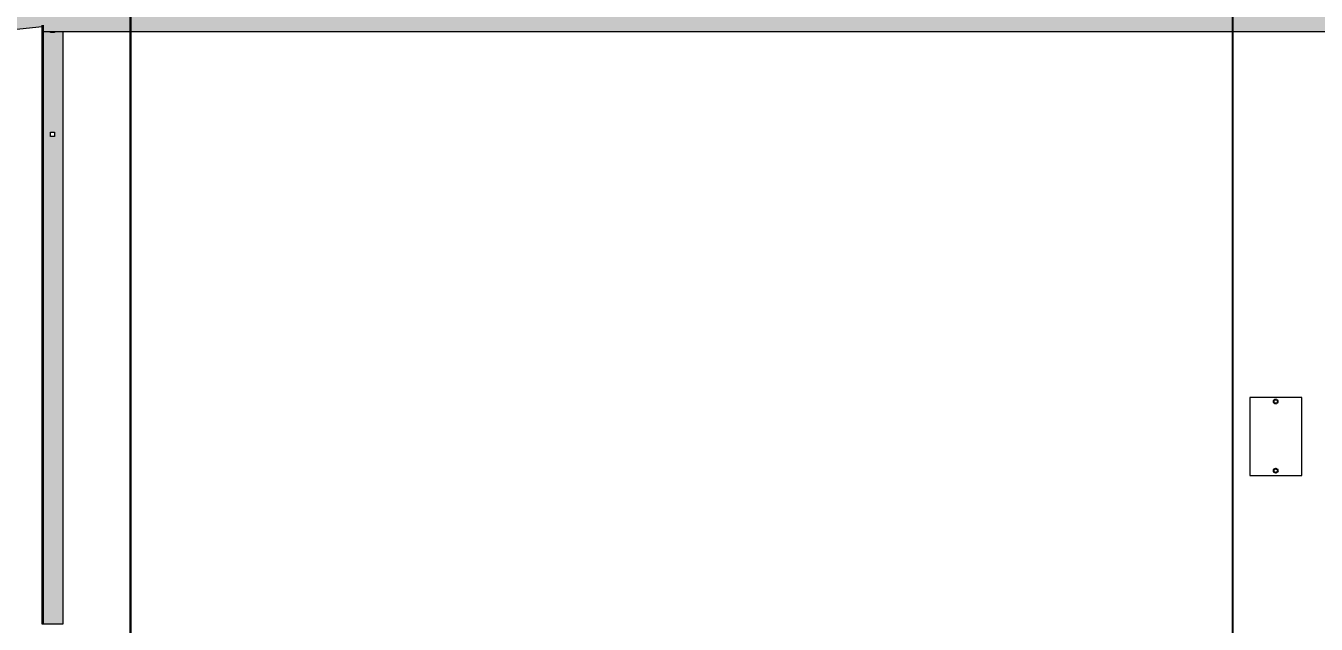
# Model space of a CAD drawing. Header units: millimetres. Extents: x 0 to 1680, y 0 to 594.
# Drawn here: x 933.2 to 982.83, y 303.11 to 326.13 of the extents above; entities that cross this region are included whole.
import ezdxf

# ---------------------------------------------------------------- set-up
doc = ezdxf.new("R2010")
doc.units = ezdxf.units.MM
for name, pattern in [('K5LT32803', [0]), ('K5LT_BASIC', [0]), ('K5LT_THIN', [0])]:
    doc.linetypes.add(name, pattern=pattern)
doc.layers.add('Системный слой', color=7, linetype='Continuous')
doc.styles.add('KDIMTEXTSTYLE', font='GOST_AU.SHX', dxfattribs={"width": 0.96, "oblique": 15, "height": 5})
doc.dimstyles.new('KDIMSTYLE (0.02)', dxfattribs={"dimtxt": 5, "dimasz": 1, "dimexe": 2, "dimexo": 0, "dimgap": 1, "dimtad": 1, "dimlfac": 50, "dimtxsty": 'KDIMTEXTSTYLE', "dimsah": 1, "dimcen": 0, "dimdle": 1, "dimadec": 0, "dimazin": 0, "dimtfac": 0.667, "dimtmove": 0, "dimatfit": 3, "dimfxl": 0, "dimtvp": 1, "dimtolj": 1, "dimtzin": 0, "dimarcsym": 0})

# ---------------------------------------------------------------- blocks, each defined once
blk = doc.blocks.new('U42')
at = {"layer": 'Системный слой', "color": 150, "linetype": 'K5LT_BASIC', "lineweight": 25, "true_color": 0x0080ff}
blk.add_line((937.225, 338.798), (937.225, 278.998), dxfattribs=at)
blk = doc.blocks.new('U44')
at = {"layer": 'Системный слой', "color": 150, "linetype": 'K5LT_BASIC', "lineweight": 25, "true_color": 0x0080ff}
blk.add_line((979.625, 278.998), (979.625, 338.798), dxfattribs=at)
blk = doc.blocks.new('U852')
at = {"layer": 'Системный слой', "true_color": 0xa0a0a0}
h = blk.add_hatch(color=253, dxfattribs=at)
h.paths.add_polyline_path([(933.939, 327.015), (934.627, 327.087), (934.621, 327.147), (933.933, 327.074), (933.876, 327.053), (933.836, 327.005), (933.825, 326.955), (933.825, 326.155), (933.885, 326.155), (933.885, 326.239), (933.885, 326.949), (933.885, 326.955), (933.901, 326.995)])
h.paths.add_polyline_path([(934.641, 327.068), (933.93, 326.994), (933.885, 326.949), (933.885, 326.239), (933.885, 326.155), (933.885, 325.893), (1031.765, 325.893), (1031.765, 326.155), (1031.765, 326.239), (1031.765, 326.944), (1031.726, 326.993), (1031.01, 327.068), (1031.018, 327.148), (982.834, 328.686), (982.825, 328.607), (982.817, 328.686), (934.633, 327.148)])
h.paths.add_polyline_path([(933.825, 326.155), (933.825, 326.955), (933.841, 327.014), (933.884, 327.058), (933.933, 327.074), (931.23, 326.79), (931.234, 326.751), (931.299, 326.134), (931.628, 325.867), (933.825, 326.098)])
h.paths.add_polyline_path([(933.825, 326.098), (933.825, 303.115), (933.885, 303.115), (933.885, 326.155), (933.825, 326.155)])
h.paths.add_polyline_path([(934.305, 325.875), (934.145, 325.875), (934.145, 325.893), (933.885, 325.893), (933.885, 303.115), (933.945, 303.115), (934.625, 303.115), (934.625, 325.893), (934.305, 325.893)])
h.paths.add_polyline_path([(934.145, 322.035), (934.305, 322.035), (934.305, 321.875), (934.145, 321.875)])
h.paths.add_polyline_path([(934.627, 327.087), (933.939, 327.015), (933.901, 326.995), (933.885, 326.955), (933.892, 326.955), (933.93, 326.994), (934.641, 327.068), (934.633, 327.148), (934.621, 327.147)])
h.paths.add_polyline_path([(933.933, 327.074), (934.621, 327.147), (934.633, 327.148), (982.817, 328.686), (982.821, 328.687), (982.817, 328.727), (982.225, 328.727), (982.225, 329.63), (932.517, 327.931), (931.21, 326.981), (931.221, 326.87), (931.23, 326.79)])
h.paths.add_polyline_path([(934.145, 325.875), (934.305, 325.875), (934.305, 325.893), (934.145, 325.893)])
h.paths.add_polyline_path([(982.834, 328.727), (983.425, 328.727), (983.425, 329.63), (982.825, 329.693), (982.225, 329.63), (982.225, 328.727)])
h.paths.add_polyline_path([(982.834, 328.686), (1031.018, 327.148), (1031.03, 327.147), (1031.718, 327.074), (1034.421, 326.79), (1034.43, 326.87), (1034.441, 326.981), (1033.133, 327.931), (983.425, 329.63), (983.425, 328.727), (982.834, 328.727), (982.83, 328.687)])
h.paths.add_polyline_path([(982.825, 328.607), (982.833, 328.677), (982.832, 328.679), (982.832, 328.679), (982.832, 328.68), (982.832, 328.681), (982.832, 328.681), (982.832, 328.682), (982.832, 328.682), (982.832, 328.683), (982.832, 328.683), (982.832, 328.683), (982.832, 328.684), (982.831, 328.684), (982.831, 328.685), (982.831, 328.685), (982.831, 328.685), (982.831, 328.686), (982.831, 328.686), (982.83, 328.686), (982.83, 328.686), (982.83, 328.687), (982.83, 328.687), (982.821, 328.687), (982.821, 328.686), (982.821, 328.686), (982.82, 328.686), (982.82, 328.686), (982.82, 328.685), (982.82, 328.685), (982.82, 328.685), (982.82, 328.684), (982.819, 328.684), (982.819, 328.683), (982.819, 328.683), (982.819, 328.683), (982.819, 328.682), (982.819, 328.681), (982.819, 328.681), (982.819, 328.681), (982.819, 328.68), (982.818, 328.679), (982.818, 328.679), (982.818, 328.678), (982.818, 328.677), (982.818, 328.677)])
h.paths.add_polyline_path([(982.817, 328.726), (982.821, 328.687), (982.83, 328.687), (982.834, 328.726)])
h.paths.add_polyline_path([(982.83, 328.687), (982.83, 328.686), (982.83, 328.686), (982.831, 328.686), (982.831, 328.686), (982.831, 328.685), (982.831, 328.685), (982.831, 328.685), (982.831, 328.684), (982.832, 328.684), (982.832, 328.683), (982.832, 328.683), (982.832, 328.683), (982.832, 328.682), (982.832, 328.681), (982.832, 328.681), (982.832, 328.681), (982.832, 328.68), (982.832, 328.679), (982.833, 328.679), (982.833, 328.678), (982.833, 328.677), (982.833, 328.677), (982.834, 328.686)])
h.paths.add_polyline_path([(982.817, 328.686), (982.818, 328.677), (982.818, 328.679), (982.819, 328.679), (982.819, 328.68), (982.819, 328.681), (982.819, 328.681), (982.819, 328.682), (982.819, 328.682), (982.819, 328.683), (982.819, 328.683), (982.819, 328.683), (982.819, 328.684), (982.82, 328.684), (982.82, 328.685), (982.82, 328.685), (982.82, 328.685), (982.82, 328.686), (982.82, 328.686), (982.821, 328.686), (982.821, 328.686), (982.821, 328.687), (982.821, 328.687)])
h.paths.add_polyline_path([(1034.421, 326.79), (1031.718, 327.074), (1031.775, 327.053), (1031.815, 327.005), (1031.825, 326.955), (1031.825, 326.155), (1031.825, 326.098), (1034.023, 325.867), (1034.352, 326.134), (1034.417, 326.751)])
h.paths.add_polyline_path([(1031.712, 327.015), (1031.75, 326.995), (1031.765, 326.955), (1031.765, 326.944), (1031.765, 326.239), (1031.765, 326.155), (1031.825, 326.155), (1031.825, 326.955), (1031.81, 327.014), (1031.767, 327.058), (1031.718, 327.074), (1031.03, 327.147), (1031.024, 327.087)])
h.paths.add_polyline_path([(1031.712, 327.015), (1031.024, 327.087), (1031.03, 327.147), (1031.018, 327.148), (1031.01, 327.068), (1031.726, 326.993), (1031.757, 326.955), (1031.765, 326.955), (1031.75, 326.995)])
h.paths.add_polyline_path([(1031.388, 325.893), (1031.228, 325.893), (1031.228, 325.875), (1031.388, 325.875)])
h.paths.add_polyline_path([(1031.388, 325.875), (1031.228, 325.875), (1031.228, 325.893), (1031.025, 325.893), (1031.025, 303.115), (1031.705, 303.115), (1031.765, 303.115), (1031.765, 325.893), (1031.388, 325.893)])
h.paths.add_polyline_path([(1031.228, 322.035), (1031.388, 322.035), (1031.388, 321.875), (1031.228, 321.875)])
h.paths.add_polyline_path([(1031.825, 303.115), (1031.825, 326.155), (1031.765, 326.155), (1031.765, 303.115)])
at = {"layer": 'Системный слой', "color": 7, "linetype": 'K5LT32803', "lineweight": 18}
for p, q in [((931.628, 325.867), (933.825, 326.098)), ((933.825, 303.115), (933.825, 326.155)), ((933.885, 303.115), (933.885, 326.155)), ((1031.765, 325.893), (933.885, 325.893)), ((934.145, 325.875), (934.145, 325.893)), ((934.305, 325.875), (934.145, 325.875)), ((934.305, 325.893), (934.305, 325.875)), ((934.625, 325.893), (934.625, 303.115)), ((934.145, 321.875), (934.145, 322.035)), ((934.145, 322.035), (934.305, 322.035)), ((934.305, 321.875), (934.145, 321.875)), ((934.305, 322.035), (934.305, 321.875)), ((933.885, 303.115), (933.825, 303.115)), ((933.945, 303.115), (933.885, 303.115)), ((934.625, 303.115), (933.945, 303.115))]:
    blk.add_line(p, q, dxfattribs=at)
blk = doc.blocks.new('U1567')
at = {"layer": 'Системный слой', "color": 7, "linetype": 'K5LT_THIN', "lineweight": 13}
for p, q in [((982.269, 311.838), (980.269, 311.838)), ((980.269, 311.838), (980.269, 308.838)), ((982.269, 308.838), (982.269, 311.838)), ((980.269, 308.838), (982.269, 308.838))]:
    blk.add_line(p, q, dxfattribs=at)
blk = doc.blocks.new('U1566')
at = {"layer": 'Системный слой', "color": 150, "linetype": 'K5LT_BASIC', "lineweight": 25, "true_color": 0x0080ff}
for centre in [(981.269, 311.678), (981.269, 309.02)]:
    blk.add_circle(centre, 0.079, dxfattribs=at)
at = {"layer": 'Системный слой'}
blk.add_blockref('U1567', (0, 0), dxfattribs=at)
blk = doc.blocks.new('KDIMARROW_03')
at = {"layer": 'Системный слой', "color": 0, "linetype": 'K5LT_THIN', "lineweight": 13}
for p, q in [((-0.707, -0.707), (0.707, 0.707)), ((0, 0), (-1, 0)), ((0, 0), (1, 0))]:
    blk.add_line(p, q, dxfattribs=at)

msp = doc.modelspace()

# ---------------------------------------------------------------- block references
at = {"layer": 'Системный слой'}
for name in ['U42', 'U44', 'U852', 'U1566']:
    msp.add_blockref(name, (0, 0), dxfattribs=at)

# ---------------------------------------------------------------- dimensions: what is measured, and where the dimension line sits
at = {"layer": 'Системный слой', "color": 7}
msp.add_linear_dim(base=(1054.89408, 338.79807), p1=(933.42548, 277.79807), p2=(932.82548, 338.79807), angle=90, location=(1054.89408, 308.29807), dimstyle='KDIMSTYLE (0.02)', override={"dimexo": 0, "dimpost": '\\H2.5;\\W0.965;\\Q0;<>', "dimblk1": 'KDIMARROW_03', "dimblk2": 'KDIMARROW_03', "dimse1": 0, "dimse2": 0, "dimclrt": 7, "dimtolj": 1}, dxfattribs=at).render()
msp.add_linear_dim(base=(937.22548, 332.56435), p1=(979.62548, 281.11463), p2=(937.22548, 280.99807), location=(958.42548, 332.56435), dimstyle='KDIMSTYLE (0.02)', override={"dimexo": 0, "dimpost": '\\H2.5;\\W0.965;\\Q0;<>', "dimblk1": 'KDIMARROW_03', "dimblk2": 'KDIMARROW_03', "dimse1": 0, "dimse2": 0, "dimclrt": 7, "dimtolj": 1}, dxfattribs=at).render()

doc.saveas('drawing.dxf')
